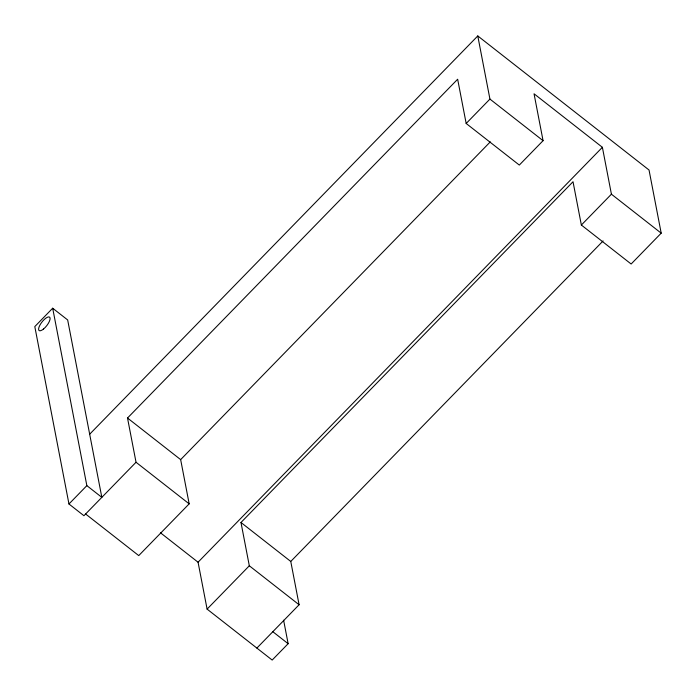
<?xml version="1.0" encoding="UTF-8"?>
<svg xmlns="http://www.w3.org/2000/svg" width="696" height="696" viewBox="0 0 696 696"><rect width="100%" height="100%" fill="white"/><g stroke="black" fill="none" stroke-linecap="round" stroke-linejoin="round"><path stroke-width="1.04" d="M52.687 308.224L86.852 485.634L101.834 497.362L67.669 319.951L52.687 308.224L34.8 326.581L68.965 503.991L83.938 515.719L136.033 462.257L127.516 418.026L457.655 79.231L466.172 123.47L519.312 165.065L543.071 140.679L534.041 93.786L602.388 147.3L611.419 194.193L661.2 233.16L631.142 264.01L581.36 225.034L573.025 181.734L240.981 522.487L249.316 565.787L299.097 604.754L256.876 648.08M89.671 434.208L477.778 35.94L649.037 170.015L661.2 233.16M68.965 503.991L86.852 485.634M466.172 123.47L489.932 99.084L477.778 35.94M85.608 514.005L138.748 555.599L189.173 503.852L180.656 459.621L490.297 141.862M283.611 620.214L288.135 643.696L272.18 660.06L207.095 609.113L198.064 562.22L602.388 147.3M207.095 609.113L249.316 565.787M581.36 225.034L611.419 194.193M299.097 604.754L290.763 561.455L603.093 240.938M489.932 99.084L543.071 140.679M127.516 418.026L180.656 459.621M240.981 522.487L290.763 561.455M136.033 462.257L189.173 503.852M160.471 532.788L198.064 562.22M272.832 631.716L288.135 643.696M43.561 328.999A8.535 3.019 -51.9 0 0 49.686 317.211A8.535 3.019 -51.9 0 0 39.785 325.363A8.535 3.019 -51.9 0 0 43.561 328.999"/></g></svg>
